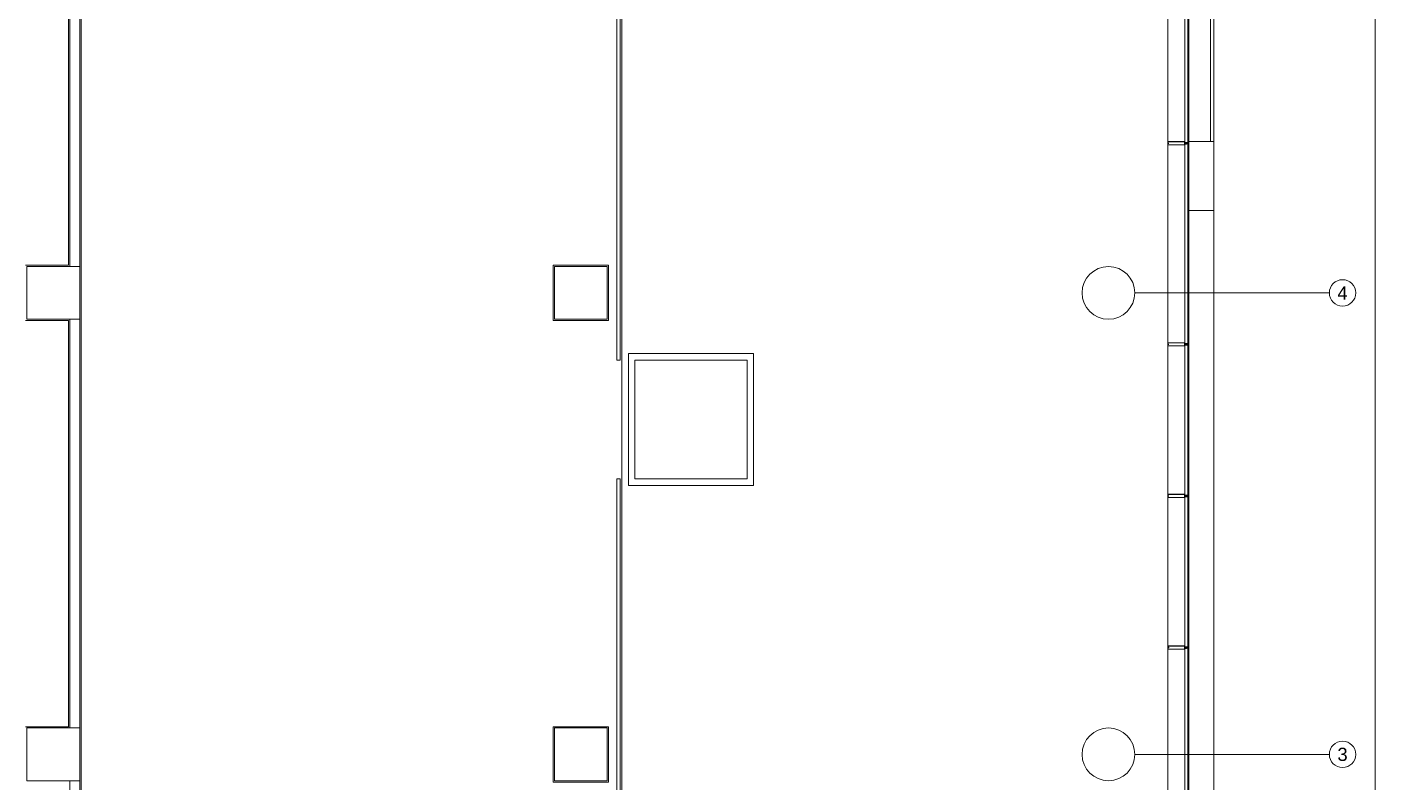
# Model space of a CAD drawing. Extents: x -3709 to 34962, y 0 to 8245.
# Drawn here: x 25396 to 27440, y 1011 to 2156 of the extents above; entities that cross this region are included whole.
import ezdxf
from ezdxf.enums import TextEntityAlignment as Align

# ---------------------------------------------------------------- set-up
doc = ezdxf.new("R2010")
doc.units = 0
for name, pattern in [('DOT2', [0.125, 0, -0.125]), ('Grundrisse$0$AUSGEZOGEN', [2, 1, 1]), ('HIDDEN', [0.375, 0.25, -0.125])]:
    doc.linetypes.add(name, pattern=pattern)
doc.layers.get('0').update_dxf_attribs({"color": 9, "lineweight": 9})
for name, color, linetype, lineweight in [('00', 9, 'Continuous', 9), ('01', 9, 'Continuous', 9), ('06C', 9, 'Continuous', 9), ('06D', 9, 'Continuous', 9), ('10', 9, 'Continuous', 9), ('10A', 9, 'Continuous', 9), ('14', 9, 'Continuous', 9), ('15', 9, 'Continuous', 9), ('20', 9, 'DOT2', 9), ('24', 9, 'Continuous', 9), ('40A', 9, 'Continuous', 9)]:
    doc.layers.add(name, color=color, linetype=linetype, lineweight=lineweight)
doc.styles.add('Arial', font='arial.ttf', dxfattribs={"height": 2.5})

# ---------------------------------------------------------------- blocks, each defined once
blk = doc.blocks.new('p-kolon-80x80-vw')
at = {"layer": '01'}
blk.add_lwpolyline([(-40, -40), (-40, 40), (40, 40), (40, -40)], close=True, dxfattribs=at)
blk = doc.blocks.new('p-kolon-vw-çelik80')
at = {"layer": '01'}
blk.add_circle((0, 0), 40, dxfattribs=at)
blk = doc.blocks.new('prf-camderzi-20x6-p_1')
at = {"layer": '10A', "linetype": 'Continuous'}
for points in [[(0.2, -2.4), (0.1, -2.3), (0.1, 2.3), (0.2, 2.4), (0.8, 2.4), (0.8, 2.3), (0.9, 2.3), (1.2, 2.4), (1.2, 2.5), (0.1, 2.5), (0, 2.4), (0, 2.3), (0, -2.4), (0.1, -2.5), (0.1, -2.5), (1.2, -2.5), (1.2, -2.4), (0.9, -2.3), (0.8, -2.3), (0.8, -2.4)], [(1.1, 2.1), (1.1, 2), (1.1, 2), (1.2, 2), (1.2, 2.3), (0.8, 2.3), (0.8, 2.2), (0.8, 2.3), (0.7, 2.3), (0.7, 2.3), (0.5, 2.3), (0.4, 2.2), (0.2, 2.1), (0.2, 2.1), (0.2, 2.1), (0.3, 2.1), (0.6, 2.1), (0.7, 2), (0.7, 1.1), (0.8, 1), (0.9, 1), (1, 0.9), (1, 0), (1, 0), (1, 0), (1, -0.9), (0.9, -1), (0.8, -1), (0.7, -1.1), (0.7, -2), (0.6, -2), (0.3, -2), (0.2, -2.1), (0.2, -2.1), (0.2, -2.1), (0.4, -2.2), (0.5, -2.3), (0.7, -2.3), (0.7, -2.3), (0.8, -2.3), (0.8, -2.2), (0.8, -2.2), (1.2, -2.4), (1.2, -2), (1.1, -1.9), (1.1, -1.9), (1.1, -2.1), (0.9, -2.1), (0.8, -2), (0.8, -1.1), (1.1, -1.1), (1.1, -1.2), (1.1, -1.2), (1.2, -1.2), (1.2, 1.2), (1.1, 1.3), (1.1, 1.3), (1.1, 1.1), (0.8, 1.1), (0.8, 2), (0.9, 2.1)], [(6.2, -2.5), (31.9, -2.5), (32, -2.5), (32, -2.4), (32, 2.3), (31.9, 2.5), (31.9, 2.5), (6.2, 2.5), (6.2, 2.3), (6.3, 2.2), (6.4, 2.2), (6.4, 2.3), (6.6, 2.3), (6.6, 1.9), (6.6, 1.9), (6.6, 1.8), (6.6, 1.4), (6.4, 1.4), (6.4, 1.5), (6.3, 1.5), (6.2, 1.4), (6.2, 1.1), (6.4, 1.1), (6.4, 1.2), (6.6, 1.2), (6.6, 0.7), (6.5, 0.5), (6.4, 0.5), (5.3, 0.5), (5.2, 0.5), (5.2, 0.4), (5.3, 0.2), (5.4, 0.2), (5.5, 0.2), (5.6, 0.2), (5.6, 0.2), (5.6, 0.2), (5.8, 0.2), (5.8, 0.2), (5.8, 0.2), (6, 0.2), (6, 0.2), (6, 0.2), (6.1, 0.2), (6.2, 0.2), (6.2, 0.2), (6.3, 0.2), (6.3, 0.2), (6.4, 0.2), (6.4, 0.2), (6.6, 0.1), (6.7, 0), (6.6, -0.1), (6.4, -0.2), (6.3, -0.2), (6.2, -0.2), (6.2, -0.2), (6.1, -0.2), (6.1, -0.2), (6, -0.2), (5.9, -0.2), (5.9, -0.2), (5.9, -0.2), (5.7, -0.2), (5.7, -0.2), (5.7, -0.2), (5.6, -0.2), (5.5, -0.2), (5.5, -0.2), (5.4, -0.2), (5.3, -0.3), (5.2, -0.4), (5.2, -0.5), (5.3, -0.5), (6.4, -0.5), (6.5, -0.6), (6.6, -0.6), (6.6, -1.2), (6.4, -1.2), (6.4, -1.1), (6.2, -1.1), (6.2, -1.5), (6.3, -1.5), (6.4, -1.5), (6.4, -1.4), (6.6, -1.4), (6.6, -1.9), (6.6, -1.9), (6.6, -1.9), (6.6, -2.4), (6.4, -2.4), (6.4, -2.2), (6.3, -2.2), (6.2, -2.3)]]:
    blk.add_lwpolyline(points, close=True, dxfattribs=at)
at = {"layer": '10A', "linetype": 'Grundrisse$0$AUSGEZOGEN'}
for points in [[(5.2, -0.5), (5.2, -0.3), (5.3, -0.2), (5.4, -0.2), (5.6, -0.2), (5.8, -0.2), (5.8, -0.2), (5.9, -0.2), (5.9, -0.2), (5.9, -0.2), (6.1, -0.2), (6.2, -0.2), (6.2, -0.2), (6.4, -0.1), (6.4, 0), (6.4, 0.1), (6.2, 0.2), (6.2, 0.2), (6.1, 0.2), (5.9, 0.2), (5.9, 0.2), (5.9, 0.2), (5.8, 0.2), (5.8, 0.2), (5.6, 0.2), (5.4, 0.2), (5.3, 0.2), (5.2, 0.3), (5.2, 0.5), (2.4, 0.5), (2.3, 0.5), (2.1, 0.4), (2, 0.4), (2, 0.4), (2, 0.5), (2, 0.5), (2, 0.5), (1.4, 0.5), (1.3, 0.4), (1.4, 0.3), (1.5, 0.3), (1.5, 0.3), (1.5, 0.4), (1.8, 0.4), (1.9, 0.3), (2.2, 0), (2.2, 0), (2.2, 0), (1.9, -0.3), (1.8, -0.4), (1.5, -0.4), (1.5, -0.3), (1.5, -0.3), (1.4, -0.3), (1.3, -0.4), (1.4, -0.5), (1.4, -0.5), (2, -0.5), (2, -0.5), (2, -0.4), (2, -0.4), (2.1, -0.4), (2.3, -0.5), (2.4, -0.5)], [(2.8, 0.9), (2.8, 0.9), (2.7, 0.5), (2.8, 0.5), (2.9, 0.5), (2.9, 0.6), (2.9, 0.9), (3, 1), (3.1, 1.1), (3.4, 1.1), (3.5, 1.1), (3.5, 1.2), (3.4, 1.2), (3.1, 1.2), (3.1, 1.2), (3, 1.2), (3, 1.2), (3, 1.1), (2.9, 1.1), (2.9, 1.1), (2.8, 1), (2.8, 1)], [(3.7, 0.9), (3.7, 0.9), (3.6, 0.5), (3.7, 0.5), (3.8, 0.5), (3.8, 0.6), (3.8, 0.9), (3.9, 1), (4, 1.1), (4.3, 1.1), (4.3, 1.1), (4.4, 1.2), (4.3, 1.2), (4, 1.2), (4, 1.2), (3.9, 1.2), (3.9, 1.2), (3.8, 1.1), (3.8, 1.1), (3.8, 1.1), (3.7, 1), (3.7, 1)], [(4.6, 0.9), (4.5, 0.9), (4.5, 0.5), (4.6, 0.5), (4.7, 0.5), (4.7, 0.6), (4.7, 0.9), (4.8, 1), (4.9, 1.1), (5.2, 1.1), (5.2, 1.1), (5.2, 1.2), (5.2, 1.2), (4.9, 1.2), (4.9, 1.2), (4.8, 1.2), (4.8, 1.2), (4.7, 1.1), (4.7, 1.1), (4.6, 1.1), (4.6, 1), (4.6, 1)], [(2.8, -0.9), (2.8, -0.9), (2.7, -0.5), (2.8, -0.5), (2.9, -0.6), (2.9, -0.6), (2.9, -0.9), (3, -1), (3.1, -1.1), (3.4, -1.1), (3.5, -1.1), (3.5, -1.1), (3.4, -1.2), (3.1, -1.2), (3.1, -1.2), (3, -1.2), (3, -1.1), (3, -1.1), (2.9, -1.1), (2.9, -1.1), (2.8, -1), (2.8, -1)], [(3.7, -0.9), (3.7, -0.9), (3.6, -0.5), (3.7, -0.5), (3.8, -0.6), (3.8, -0.6), (3.8, -0.9), (3.9, -1), (4, -1.1), (4.3, -1.1), (4.3, -1.1), (4.4, -1.1), (4.3, -1.2), (4, -1.2), (4, -1.2), (3.9, -1.2), (3.9, -1.1), (3.8, -1.1), (3.8, -1.1), (3.8, -1.1), (3.7, -1), (3.7, -1)], [(4.6, -0.9), (4.5, -0.9), (4.5, -0.5), (4.6, -0.5), (4.7, -0.6), (4.7, -0.6), (4.7, -0.9), (4.8, -1), (4.9, -1.1), (5.2, -1.1), (5.2, -1.1), (5.2, -1.1), (5.2, -1.2), (4.9, -1.2), (4.9, -1.2), (4.8, -1.2), (4.8, -1.1), (4.7, -1.1), (4.7, -1.1), (4.6, -1.1), (4.6, -1), (4.6, -1)]]:
    blk.add_lwpolyline(points, close=True, dxfattribs=at)
at = {"layer": '10A', "linetype": 'Continuous'}
blk.add_lwpolyline([(6.8, -2.3), (6.8, 2.3), (31.8, 2.3), (31.8, 0.2), (31.7, 0.1), (31.3, 0.1), (31.2, 0.2), (31.2, 0.2), (31.2, 0.3), (31.1, 0.3), (31.1, 0.3), (31, 0.4), (31, 0.4), (31, 0.4), (30.9, 0.4), (30.8, 0.5), (30.8, 0.5), (30.7, 0.5), (30.7, 0.4), (30.6, 0.4), (30.6, 0.4), (30.5, 0.4), (30.5, 0.3), (30.4, 0.3), (30.4, 0.2), (30.5, 0.1), (30.7, 0.1), (30.7, 0.2), (30.7, 0.2), (30.8, 0.2), (30.9, 0.2), (30.9, 0.2), (30.9, 0.1), (31, 0.1), (31, 0), (31, -0.1), (30.9, -0.1), (30.9, -0.1), (30.9, -0.2), (30.8, -0.2), (30.7, -0.2), (30.7, -0.1), (30.7, -0.1), (30.6, -0.1), (30.5, -0.1), (30.4, -0.2), (30.4, -0.3), (30.5, -0.3), (30.5, -0.3), (30.6, -0.4), (30.6, -0.4), (30.7, -0.4), (30.7, -0.4), (30.8, -0.4), (30.8, -0.4), (30.9, -0.4), (31, -0.4), (31, -0.4), (31, -0.4), (31.1, -0.3), (31.1, -0.3), (31.2, -0.2), (31.2, -0.2), (31.2, -0.2), (31.3, -0.1), (31.7, -0.1), (31.8, -0.1), (31.8, -2.3), (6.8, -2.3)], dxfattribs=at)
blk = doc.blocks.new('p-cephe-birincikat-onkisim')
at = {"layer": '06D'}
for points in [[(-70, -3732), (-70, -48)], [(0, -1523.5), (0, -3732)]]:
    blk.add_lwpolyline(points, dxfattribs=at)
blk.add_lwpolyline([(-5, -2010.5), (-38, -2010.5), (-38, -1523.5), (-5, -1523.5)], close=True, dxfattribs=at)
at = {"layer": '10'}
blk.add_lwpolyline([(0, -2010.5), (-38, -2010.5), (-38, -3245.5), (0, -3245.5)], close=True, dxfattribs=at)
at = {"layer": '15', "linetype": 'Continuous'}
for points in [[(-44, -2012.1), (-39.5, -2012.1), (-39.5, -1767.7), (-44, -1767.7)], [(-44, -2014), (-39.5, -2014), (-39.5, -2317.1), (-44, -2317.1)], [(-44, -2547.1), (-39.5, -2547.1), (-39.5, -2318.9), (-44, -2318.9)], [(-44, -2549), (-39.5, -2549), (-39.5, -2777), (-44, -2777)], [(-44, -3004.5), (-39.5, -3004.5), (-39.5, -2779), (-44, -2779)]]:
    blk.add_lwpolyline(points, close=True, dxfattribs=at)
at = {"layer": '20', "linetype": 'HIDDEN'}
blk.add_lwpolyline([(0, -2115), (-38, -2115)], dxfattribs=at)
at = {"xscale": -1}
for p in [(-38, -2013), (-38, -2318), (-38, -2548), (-38, -2778)]:
    blk.add_blockref('prf-camderzi-20x6-p_1', p, dxfattribs=at)
blk = doc.blocks.new('0_aks')
at = {"linetype": 'Continuous'}
blk.add_circle((0, 0), 2, dxfattribs=at)
at = {"style": 'Arial'}
blk.add_attdef('AKS', text='', height=2, dxfattribs=at).set_placement((0, 0), align=Align.MIDDLE_CENTER)
blk = doc.blocks.new('p-aks_vw')
at = {"layer": '24', "ltscale": 2}
for points in [[(5680, 1440), (5975, 1440)], [(5680, 740), (5975, 740)]]:
    blk.add_lwpolyline(points, dxfattribs=at)
at = {"layer": '24', "xscale": 10, "yscale": 10, "zscale": 10}
for p, values in [((5995, 1440), {'AKS': '4'}), ((5995, 740), {'AKS': '3'})]:
    blk.add_blockref('0_aks', p, dxfattribs=at).add_auto_attribs(values)

msp = doc.modelspace()

# ---------------------------------------------------------------- linework, layer by layer
at = {"layer": '00'}
for points in [[(25475.8, 2412.5), (25475.8, 1792.5), (25460.8, 1792.5), (25460.8, 2412.5)], [(25475.8, 1712.5), (25475.8, 1092.5), (25460.8, 1092.5), (25460.8, 1712.5)], [(25475.8, 1012.5), (25475.8, 392.5), (25460.8, 392.5), (25460.8, 1012.5)]]:
    msp.add_lwpolyline(points, close=True, dxfattribs=at)
at = {"layer": '06C'}
msp.add_lwpolyline([(26277.8, 3964.3), (26277.8, 3914.5), (26297.8, 3914.5), (26297.8, 290.4), (26277.8, 290.4), (26277.8, 241.5)], dxfattribs=at)
at = {"layer": '06D'}
for points in [[(26290.3, 3912), (26295.3, 3912), (26295.3, 1650.5), (26290.3, 1650.5)], [(26497.8, 1460.5), (26307.8, 1460.5), (26307.8, 1660.5), (26497.8, 1660.5)], [(26487.8, 1470.5), (26317.8, 1470.5), (26317.8, 1650.5), (26487.8, 1650.5)], [(26290.3, 293), (26295.3, 293), (26295.3, 1470.5), (26290.3, 1470.5)]]:
    msp.add_lwpolyline(points, close=True, dxfattribs=at)
at = {"layer": '14'}
for points in [[(26297.8, 3992.5), (26297.8, 3970.5), (25477.8, 3970.5), (25477.8, 234.5), (26297.8, 234.5), (26297.8, 212.5)], [(25393.8, 1794.5), (25458.8, 1794.5), (25458.8, 2410.5)], [(25393.8, 1094.5), (25458.8, 1094.5), (25458.8, 1710.5), (25393.8, 1710.5)]]:
    msp.add_lwpolyline(points, dxfattribs=at)
for points in [[(26193.8, 1794.5), (26277.8, 1794.5), (26277.8, 1710.5), (26193.8, 1710.5)], [(26193.8, 1094.5), (26277.8, 1094.5), (26277.8, 1010.5), (26193.8, 1010.5)]]:
    msp.add_lwpolyline(points, close=True, dxfattribs=at)
at = {"layer": '40A'}
msp.add_lwpolyline([(21065, 4190), (27440.1, 4190), (27440.1, 15), (21065, 15)], close=True, dxfattribs=at)

# ---------------------------------------------------------------- block references
for name, p in [('p-cephe-birincikat-onkisim', (27195.8, 3992.5)), ('p-kolon-80x80-vw', (25435.8, 1752.5)), ('p-kolon-80x80-vw', (26235.8, 1752.5)), ('p-kolon-vw-çelik80', (27035.8, 1752.5)), ('p-kolon-80x80-vw', (25435.8, 1052.5)), ('p-kolon-80x80-vw', (26235.8, 1052.5)), ('p-kolon-vw-çelik80', (27035.8, 1052.5))]:
    msp.add_blockref(name, p)
at = {"layer": '24'}
msp.add_blockref('p-aks_vw', (21395.8, 312.5), dxfattribs=at)

doc.saveas('drawing.dxf')
